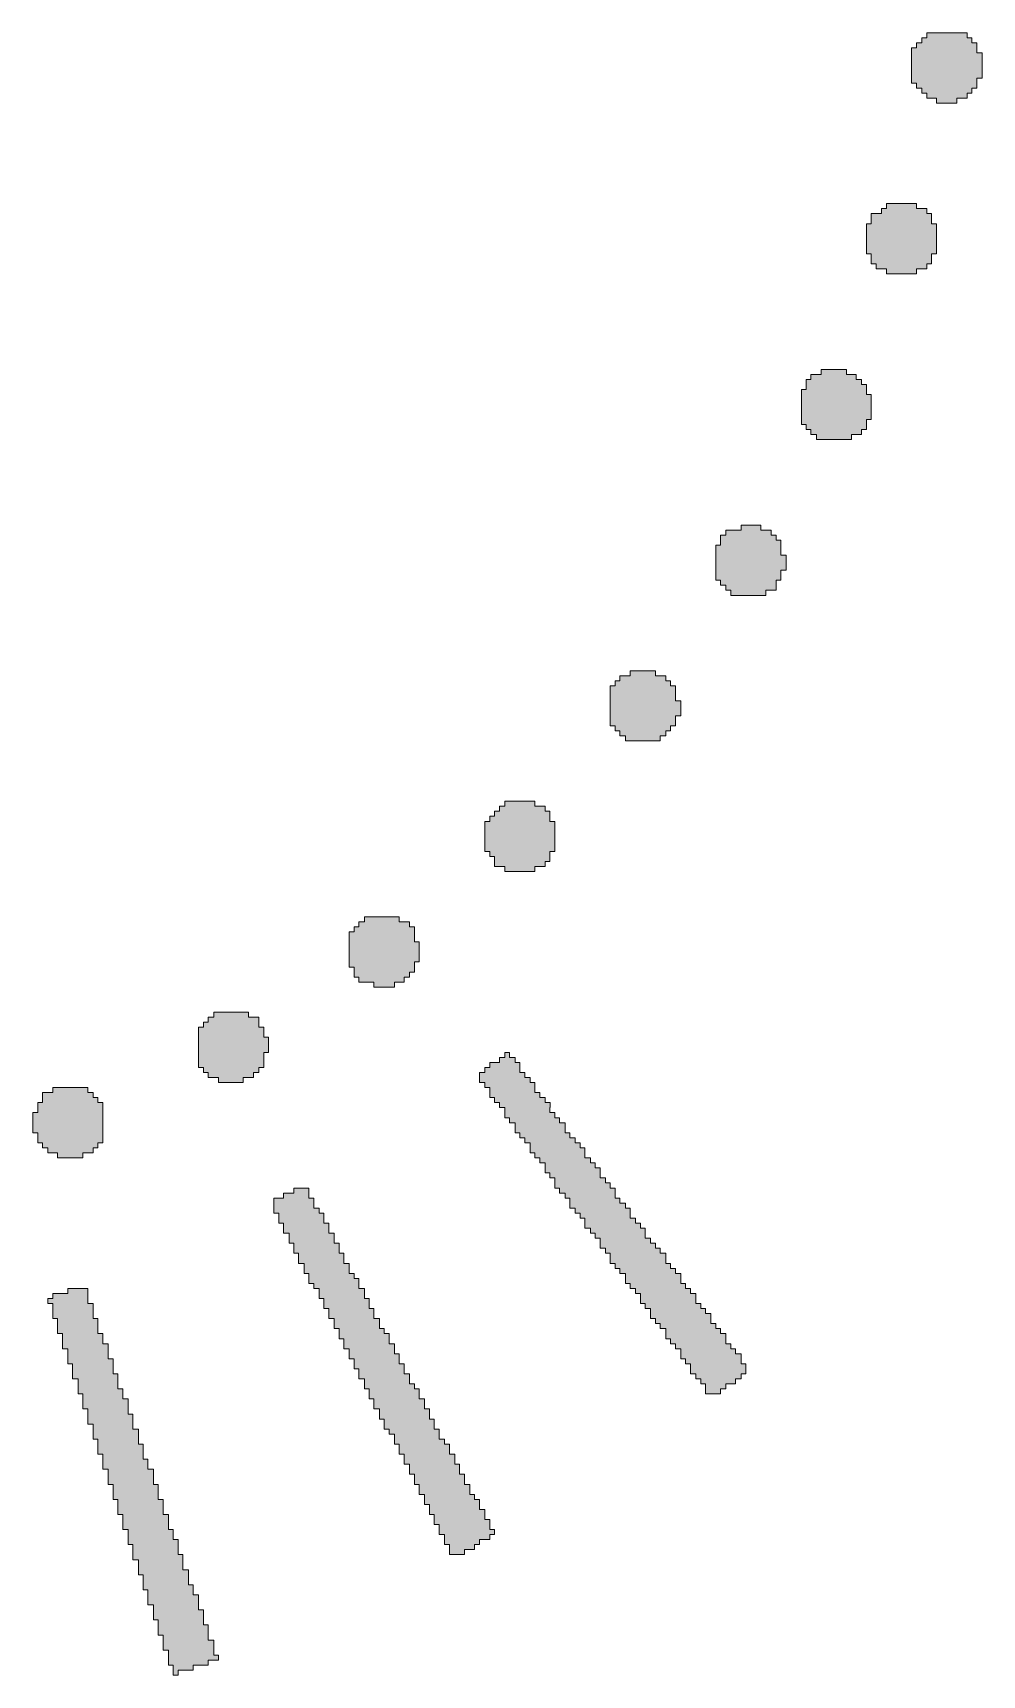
# Model space of a CAD drawing. Header units: millimetres. Extents: x 79 to 103.9, y -130.9 to -116.4.
# Drawn here: x 99.82 to 103.82, y -130.44 to -123.52 of the extents above; entities that cross this region are included whole.
import ezdxf

# ---------------------------------------------------------------- set-up
doc = ezdxf.new("R2010")
doc.units = ezdxf.units.MM
doc.header["$MEASUREMENT"] = 0
doc.layers.add('Layer 1', color=7, linetype='Continuous', lineweight=0)

msp = doc.modelspace()

# ---------------------------------------------------------------- hatches: boundary and pattern name
at = {"layer": 'Layer 1', "true_color": 0x000000, "transparency": 33554687}
h = msp.add_hatch(color=18, dxfattribs=at)
h.dxf.hatch_style = 2
h.paths.add_polyline_path([(103.6272, -123.8139), (103.6272, -123.7928), (103.5865, -123.7928), (103.5865, -123.7715), (103.5662, -123.7715), (103.5662, -123.7504), (103.5434, -123.7504), (103.5434, -123.7293), (103.523, -123.7293), (103.523, -123.708), (103.523, -123.708), (103.523, -123.6869), (103.523, -123.6658), (103.523, -123.6445), (103.523, -123.6234), (103.523, -123.6023), (103.523, -123.6023), (103.523, -123.581), (103.5434, -123.581), (103.5434, -123.5599), (103.5662, -123.5599), (103.5662, -123.5388), (103.5865, -123.5388), (103.5865, -123.5175), (103.7567, -123.5175), (103.7567, -123.5388), (103.777, -123.5388), (103.777, -123.5599), (103.7974, -123.5599), (103.7974, -123.581), (103.7973, -123.581), (103.7973, -123.6023), (103.8202, -123.6023), (103.8202, -123.6234), (103.8202, -123.6445), (103.8202, -123.6658), (103.8202, -123.6869), (103.8202, -123.708), (103.7973, -123.708), (103.7973, -123.7293), (103.7974, -123.7293), (103.7974, -123.7504), (103.777, -123.7504), (103.777, -123.7715), (103.7567, -123.7715), (103.7567, -123.7928), (103.7136, -123.7928), (103.7136, -123.8139)])
h = msp.add_hatch(color=18, dxfattribs=at)
h.dxf.hatch_style = 2
h.paths.add_polyline_path([(103.3326, -124.4278), (103.3326, -124.4065), (103.3326, -124.3854), (103.3326, -124.3643), (103.3326, -124.343), (103.3326, -124.3219), (103.3529, -124.3219), (103.3529, -124.3008), (103.3529, -124.2795), (103.396, -124.2795), (103.396, -124.2584), (103.4164, -124.2584), (103.4164, -124.2373), (103.5434, -124.2373), (103.5434, -124.2584), (103.5865, -124.2584), (103.5865, -124.2795), (103.6069, -124.2795), (103.6069, -124.3008), (103.6069, -124.3219), (103.6272, -124.3219), (103.6272, -124.343), (103.6272, -124.3643), (103.6272, -124.3854), (103.6272, -124.4065), (103.6272, -124.4278), (103.6272, -124.4489), (103.6069, -124.4489), (103.6069, -124.47), (103.6069, -124.4913), (103.5866, -124.4913), (103.5866, -124.5124), (103.5434, -124.5124), (103.5434, -124.5335), (103.4164, -124.5335), (103.4164, -124.5124), (103.3732, -124.5124), (103.3732, -124.4913), (103.3529, -124.4913), (103.3529, -124.47), (103.3529, -124.4489), (103.3326, -124.4489)])
h = msp.add_hatch(color=18, dxfattribs=at)
h.dxf.hatch_style = 2
h.paths.add_polyline_path([(103.0582, -125.0204), (103.0785, -125.0204), (103.0785, -124.9993), (103.0785, -124.9993), (103.0785, -124.978), (103.0988, -124.978), (103.0988, -124.9569), (103.142, -124.9569), (103.142, -124.9358), (103.2487, -124.9358), (103.2487, -124.9569), (103.2893, -124.9569), (103.2893, -124.978), (103.3122, -124.978), (103.3122, -124.9993), (103.3325, -124.9993), (103.3325, -125.0204), (103.3325, -125.0204), (103.3325, -125.0415), (103.3528, -125.0415), (103.3528, -125.0628), (103.3528, -125.0839), (103.3528, -125.105), (103.3528, -125.1263), (103.3528, -125.1474), (103.3325, -125.1474), (103.3325, -125.1685), (103.3325, -125.1685), (103.3325, -125.1898), (103.3122, -125.1898), (103.3122, -125.2109), (103.269, -125.2109), (103.269, -125.232), (103.1217, -125.232), (103.1217, -125.2109), (103.0988, -125.2109), (103.0988, -125.1898), (103.0785, -125.1898), (103.0785, -125.1685), (103.0582, -125.1685), (103.0582, -125.1474), (103.0582, -125.1474), (103.0582, -125.1263), (103.0582, -125.105), (103.0582, -125.0839), (103.0582, -125.0628), (103.0582, -125.0415), (103.0582, -125.0415)])
h = msp.add_hatch(color=18, dxfattribs=at)
h.dxf.hatch_style = 2
h.paths.add_polyline_path([(102.761, -125.8883), (102.761, -125.867), (102.7407, -125.867), (102.7407, -125.8459), (102.7178, -125.8459), (102.7178, -125.8248), (102.6975, -125.8248), (102.6975, -125.8035), (102.6975, -125.7824), (102.6975, -125.7824), (102.6975, -125.7613), (102.6975, -125.74), (102.6975, -125.7189), (102.6975, -125.7189), (102.6975, -125.6978), (102.6975, -125.6765), (102.7179, -125.6765), (102.7179, -125.6554), (102.7178, -125.6554), (102.7178, -125.6343), (102.7407, -125.6343), (102.7407, -125.613), (102.8042, -125.613), (102.8042, -125.5919), (102.888, -125.5919), (102.888, -125.613), (102.9312, -125.613), (102.9312, -125.6343), (102.9515, -125.6343), (102.9515, -125.6554), (102.9719, -125.6554), (102.9719, -125.6765), (102.9718, -125.6765), (102.9718, -125.6978), (102.9718, -125.7189), (102.9947, -125.7189), (102.9947, -125.74), (102.9947, -125.7613), (102.9947, -125.7824), (102.9718, -125.7824), (102.9718, -125.8035), (102.9718, -125.8248), (102.9515, -125.8248), (102.9515, -125.8459), (102.9515, -125.8459), (102.9515, -125.867), (102.9083, -125.867), (102.9083, -125.8883)])
h = msp.add_hatch(color=18, dxfattribs=at)
h.dxf.hatch_style = 2
h.paths.add_polyline_path([(102.3165, -126.502), (102.3165, -126.4809), (102.2937, -126.4809), (102.2937, -126.4598), (102.2733, -126.4598), (102.2733, -126.4385), (102.253, -126.4385), (102.253, -126.4174), (102.253, -126.3963), (102.253, -126.3963), (102.253, -126.375), (102.253, -126.3539), (102.253, -126.3328), (102.253, -126.3328), (102.253, -126.3115), (102.253, -126.2904), (102.253, -126.2693), (102.2733, -126.2693), (102.2733, -126.248), (102.2937, -126.248), (102.2937, -126.2269), (102.3368, -126.2269), (102.3368, -126.2058), (102.4435, -126.2058), (102.4435, -126.2269), (102.4867, -126.2269), (102.4867, -126.248), (102.507, -126.248), (102.507, -126.2693), (102.5273, -126.2693), (102.5273, -126.2904), (102.5273, -126.3115), (102.5273, -126.3328), (102.5502, -126.3328), (102.5502, -126.3539), (102.5502, -126.375), (102.5502, -126.3963), (102.5273, -126.3963), (102.5273, -126.4174), (102.5273, -126.4385), (102.507, -126.4385), (102.507, -126.4598), (102.4867, -126.4598), (102.4867, -126.4809), (102.4638, -126.4809), (102.4638, -126.502)])
h = msp.add_hatch(color=18, dxfattribs=at)
h.dxf.hatch_style = 2
h.paths.add_polyline_path([(101.745, -126.9889), (101.745, -126.9678), (101.7247, -126.9678), (101.7247, -126.9465), (101.7247, -126.9254), (101.7247, -126.9043), (101.7247, -126.883), (101.7247, -126.8619), (101.7247, -126.8408), (101.745, -126.8408), (101.745, -126.8195), (101.7653, -126.8195), (101.7653, -126.7984), (101.7857, -126.7984), (101.7857, -126.7773), (101.8085, -126.7773), (101.8085, -126.756), (101.9355, -126.756), (101.9355, -126.7773), (101.9787, -126.7773), (101.9787, -126.7984), (101.999, -126.7984), (101.999, -126.8195), (101.999, -126.8195), (101.999, -126.8408), (102.0193, -126.8408), (102.0193, -126.8619), (102.0193, -126.883), (102.0193, -126.9043), (102.0193, -126.9254), (102.0193, -126.9465), (102.0193, -126.9678), (101.999, -126.9678), (101.999, -126.9889), (101.999, -126.9889), (101.999, -127.01), (101.9787, -127.01), (101.9787, -127.0313), (101.9355, -127.0313), (101.9355, -127.0524), (101.8085, -127.0524), (101.8085, -127.0313), (101.7653, -127.0313), (101.7653, -127.01), (101.7653, -127.01), (101.7653, -126.9889)])
h = msp.add_hatch(color=18, dxfattribs=at)
h.dxf.hatch_style = 2
h.paths.add_polyline_path([(101.2573, -127.5393), (101.2573, -127.518), (101.1938, -127.518), (101.1938, -127.4969), (101.1735, -127.4969), (101.1735, -127.4758), (101.1735, -127.4758), (101.1735, -127.4545), (101.1532, -127.4545), (101.1532, -127.4334), (101.1532, -127.4334), (101.1532, -127.4123), (101.1532, -127.391), (101.1532, -127.3699), (101.1532, -127.3488), (101.1532, -127.3488), (101.1532, -127.3275), (101.1532, -127.3064), (101.1735, -127.3064), (101.1735, -127.2853), (101.1938, -127.2853), (101.1938, -127.264), (101.2167, -127.264), (101.2167, -127.2429), (101.364, -127.2429), (101.364, -127.264), (101.4072, -127.264), (101.4072, -127.2853), (101.4275, -127.2853), (101.4275, -127.3064), (101.4275, -127.3064), (101.4275, -127.3275), (101.4275, -127.3488), (101.4478, -127.3488), (101.4478, -127.3699), (101.4478, -127.391), (101.4478, -127.4123), (101.4478, -127.4334), (101.4275, -127.4334), (101.4275, -127.4545), (101.4275, -127.4545), (101.4275, -127.4758), (101.4072, -127.4758), (101.4072, -127.4969), (101.3843, -127.4969), (101.3843, -127.518), (101.3437, -127.518), (101.3437, -127.5393)])
h = msp.add_hatch(color=18, dxfattribs=at)
h.dxf.hatch_style = 2
h.paths.add_polyline_path([(100.5588, -127.899), (100.5385, -127.899), (100.5385, -127.8779), (100.5182, -127.8779), (100.5182, -127.8568), (100.5182, -127.8355), (100.5182, -127.8144), (100.5182, -127.8144), (100.5182, -127.7933), (100.5182, -127.772), (100.5182, -127.7509), (100.5182, -127.7509), (100.5182, -127.7298), (100.5182, -127.7085), (100.5385, -127.7085), (100.5385, -127.6874), (100.5588, -127.6874), (100.5588, -127.6663), (100.5817, -127.6663), (100.5817, -127.645), (100.729, -127.645), (100.729, -127.6663), (100.7722, -127.6663), (100.7722, -127.6874), (100.7722, -127.6874), (100.7722, -127.7085), (100.7925, -127.7085), (100.7925, -127.7298), (100.7925, -127.7509), (100.8128, -127.7509), (100.8128, -127.772), (100.8128, -127.7933), (100.8128, -127.8144), (100.7925, -127.8144), (100.7925, -127.8355), (100.7925, -127.8568), (100.7925, -127.8779), (100.7722, -127.8779), (100.7722, -127.899), (100.7493, -127.899), (100.7493, -127.9203), (100.7061, -127.9203), (100.7061, -127.9414), (100.602, -127.9414), (100.602, -127.9203), (100.5588, -127.9203)])
h = msp.add_hatch(color=18, dxfattribs=at)
h.dxf.hatch_style = 2
h.paths.add_polyline_path([(101.7653, -128.0049), (101.745, -128.0049), (101.745, -127.9838), (101.745, -127.9838), (101.745, -127.9625), (101.7247, -127.9625), (101.7247, -127.9414), (101.7018, -127.9414), (101.7018, -127.9203), (101.7018, -127.9203), (101.7018, -127.899), (101.7247, -127.899), (101.7247, -127.8779), (101.745, -127.8779), (101.745, -127.8568), (101.7857, -127.8568), (101.7857, -127.8355), (101.8085, -127.8355), (101.8085, -127.8144), (101.8288, -127.8144), (101.8288, -127.8355), (101.8517, -127.8355), (101.8517, -127.8568), (101.872, -127.8568), (101.872, -127.8779), (101.872, -127.8779), (101.872, -127.899), (101.8923, -127.899), (101.8923, -127.9203), (101.9152, -127.9203), (101.9152, -127.9414), (101.9355, -127.9414), (101.9355, -127.9625), (101.9355, -127.9625), (101.9355, -127.9838), (101.9558, -127.9838), (101.9558, -128.0049), (101.9787, -128.0049), (101.9787, -128.026), (101.9991, -128.026), (101.9991, -128.0473), (101.999, -128.0473), (101.999, -128.0684), (102.0193, -128.0684), (102.0193, -128.0895), (102.0397, -128.0895), (102.0397, -128.1108), (102.0625, -128.1108), (102.0625, -128.1319), (102.0625, -128.153), (102.0828, -128.153), (102.0828, -128.1743), (102.1057, -128.1743), (102.1057, -128.1954), (102.126, -128.1954), (102.126, -128.2165), (102.1463, -128.2165), (102.1463, -128.2378), (102.1463, -128.2378), (102.1463, -128.2589), (102.1692, -128.2589), (102.1692, -128.28), (102.1895, -128.28), (102.1895, -128.3013), (102.2098, -128.3013), (102.2098, -128.3224), (102.2098, -128.3224), (102.2098, -128.3435), (102.2327, -128.3435), (102.2327, -128.3648), (102.253, -128.3648), (102.253, -128.3859), (102.2733, -128.3859), (102.2733, -128.407), (102.2733, -128.407), (102.2733, -128.4283), (102.2937, -128.4283), (102.2937, -128.4494), (102.3165, -128.4494), (102.3165, -128.4705), (102.3368, -128.4705), (102.3368, -128.4918), (102.3368, -128.4918), (102.3368, -128.5129), (102.3597, -128.5129), (102.3597, -128.534), (102.38, -128.534), (102.38, -128.5553), (102.4003, -128.5553), (102.4003, -128.5764), (102.4004, -128.5764), (102.4004, -128.5975), (102.4232, -128.5975), (102.4232, -128.6188), (102.4435, -128.6188), (102.4435, -128.6399), (102.4638, -128.6399), (102.4638, -128.661), (102.4867, -128.661), (102.4867, -128.6823), (102.4867, -128.7034), (102.507, -128.7034), (102.507, -128.7245), (102.5273, -128.7245), (102.5273, -128.7458), (102.5502, -128.7458), (102.5502, -128.7669), (102.5502, -128.788), (102.5705, -128.788), (102.5705, -128.8093), (102.5908, -128.8093), (102.5908, -128.8304), (102.6137, -128.8304), (102.6137, -128.8515), (102.6137, -128.8728), (102.634, -128.8728), (102.634, -128.8939), (102.6543, -128.8939), (102.6543, -128.915), (102.6772, -128.915), (102.6772, -128.9363), (102.6772, -128.9363), (102.6772, -128.9574), (102.6975, -128.9574), (102.6975, -128.9785), (102.7178, -128.9785), (102.7178, -128.9998), (102.7407, -128.9998), (102.7407, -129.0209), (102.7407, -129.0209), (102.7407, -129.042), (102.761, -129.042), (102.761, -129.0633), (102.7813, -129.0633), (102.7813, -129.0844), (102.8042, -129.0844), (102.8042, -129.1055), (102.8042, -129.1055), (102.8042, -129.1268), (102.8245, -129.1268), (102.8245, -129.1479), (102.8245, -129.169), (102.8042, -129.169), (102.8042, -129.1903), (102.7813, -129.1903), (102.7813, -129.2114), (102.7407, -129.2114), (102.7407, -129.2325), (102.7178, -129.2325), (102.7178, -129.2538), (102.6543, -129.2538), (102.6543, -129.2325), (102.6543, -129.2325), (102.6543, -129.2114), (102.634, -129.2114), (102.634, -129.1903), (102.6137, -129.1903), (102.6137, -129.169), (102.5908, -129.169), (102.5908, -129.1479), (102.5908, -129.1268), (102.5705, -129.1268), (102.5705, -129.1055), (102.5502, -129.1055), (102.5502, -129.0844), (102.5502, -129.0844), (102.5502, -129.0633), (102.5273, -129.0633), (102.5273, -129.042), (102.507, -129.042), (102.507, -129.0209), (102.4867, -129.0209), (102.4867, -128.9998), (102.4867, -128.9998), (102.4867, -128.9785), (102.4638, -128.9785), (102.4638, -128.9574), (102.4435, -128.9574), (102.4435, -128.9363), (102.4232, -128.9363), (102.4232, -128.915), (102.4232, -128.915), (102.4232, -128.8939), (102.4003, -128.8939), (102.4003, -128.8728), (102.38, -128.8728), (102.38, -128.8515), (102.38, -128.8304), (102.3597, -128.8304), (102.3597, -128.8093), (102.3368, -128.8093), (102.3368, -128.788), (102.3165, -128.788), (102.3165, -128.7669), (102.3165, -128.7458), (102.2936, -128.7458), (102.2936, -128.7245), (102.2733, -128.7245), (102.2733, -128.7034), (102.253, -128.7034), (102.253, -128.6823), (102.253, -128.661), (102.2327, -128.661), (102.2327, -128.6399), (102.2098, -128.6399), (102.2098, -128.6188), (102.2098, -128.6188), (102.2098, -128.5975), (102.1896, -128.5975), (102.1896, -128.5764), (102.1692, -128.5764), (102.1692, -128.5553), (102.1463, -128.5553), (102.1463, -128.534), (102.1463, -128.534), (102.1463, -128.5129), (102.126, -128.5129), (102.126, -128.4918), (102.1057, -128.4918), (102.1057, -128.4705), (102.0828, -128.4705), (102.0828, -128.4494), (102.0829, -128.4494), (102.0829, -128.4283), (102.0625, -128.4283), (102.0625, -128.407), (102.0396, -128.407), (102.0396, -128.3859), (102.0193, -128.3859), (102.0193, -128.3648), (102.0193, -128.3648), (102.0193, -128.3435), (101.999, -128.3435), (101.999, -128.3224), (101.9787, -128.3224), (101.9787, -128.3013), (101.9787, -128.3013), (101.9787, -128.28), (101.9558, -128.28), (101.9558, -128.2589), (101.9355, -128.2589), (101.9355, -128.2378), (101.9152, -128.2378), (101.9152, -128.2165), (101.9152, -128.2165), (101.9152, -128.1954), (101.8923, -128.1954), (101.8923, -128.1743), (101.872, -128.1743), (101.872, -128.153), (101.8517, -128.153), (101.8517, -128.1319), (101.8517, -128.1108), (101.8289, -128.1108), (101.8289, -128.0895), (101.8085, -128.0895), (101.8085, -128.0684), (101.8085, -128.0684), (101.8085, -128.0473), (101.7857, -128.0473), (101.7857, -128.026), (101.7653, -128.026)])
h = msp.add_hatch(color=18, dxfattribs=at)
h.dxf.hatch_style = 2
h.paths.add_polyline_path([(99.84, -128.0473), (99.84, -128.026), (99.8603, -128.026), (99.8603, -128.0049), (99.8603, -128.0049), (99.8603, -127.9838), (99.9035, -127.9838), (99.9035, -127.9625), (100.0508, -127.9625), (100.0508, -127.9838), (100.0737, -127.9838), (100.0737, -128.0049), (100.094, -128.0049), (100.094, -128.026), (100.1143, -128.026), (100.1143, -128.0473), (100.1143, -128.0684), (100.1143, -128.0684), (100.1143, -128.0895), (100.1143, -128.1108), (100.1143, -128.1319), (100.1143, -128.153), (100.1143, -128.153), (100.1143, -128.1743), (100.1143, -128.1954), (100.094, -128.1954), (100.094, -128.2165), (100.0737, -128.2165), (100.0737, -128.2378), (100.0305, -128.2378), (100.0305, -128.2589), (99.9238, -128.2589), (99.9238, -128.2378), (99.8832, -128.2378), (99.8832, -128.2165), (99.8603, -128.2165), (99.8603, -128.1954), (99.84, -128.1954), (99.84, -128.1743), (99.84, -128.153), (99.8197, -128.153), (99.8197, -128.1319), (99.8197, -128.1108), (99.8197, -128.0895), (99.8197, -128.0684), (99.84, -128.0684)])
h = msp.add_hatch(color=18, dxfattribs=at)
h.dxf.hatch_style = 2
h.paths.add_polyline_path([(100.8763, -128.407), (100.9195, -128.407), (100.9195, -128.3859), (100.983, -128.3859), (100.983, -128.407), (100.983, -128.4283), (101.0033, -128.4283), (101.0033, -128.4494), (101.0033, -128.4705), (101.0262, -128.4705), (101.0262, -128.4918), (101.0465, -128.4918), (101.0465, -128.5129), (101.0465, -128.534), (101.0668, -128.534), (101.0668, -128.5553), (101.0668, -128.5764), (101.0897, -128.5764), (101.0897, -128.5975), (101.0897, -128.6188), (101.11, -128.6188), (101.11, -128.6399), (101.11, -128.661), (101.1303, -128.661), (101.1303, -128.6823), (101.1303, -128.7034), (101.1532, -128.7034), (101.1532, -128.7245), (101.1532, -128.7458), (101.1735, -128.7458), (101.1735, -128.7669), (101.1938, -128.7669), (101.1938, -128.788), (101.1938, -128.788), (101.1938, -128.8093), (101.2167, -128.8093), (101.2167, -128.8304), (101.2167, -128.8515), (101.237, -128.8515), (101.237, -128.8728), (101.237, -128.8939), (101.2573, -128.8939), (101.2573, -128.915), (101.2573, -128.9363), (101.2802, -128.9363), (101.2802, -128.9574), (101.2802, -128.9785), (101.3005, -128.9785), (101.3005, -128.9998), (101.3209, -128.9998), (101.3209, -129.0209), (101.3208, -129.0209), (101.3208, -129.042), (101.3437, -129.042), (101.3437, -129.0633), (101.3437, -129.0633), (101.3437, -129.0844), (101.364, -129.0844), (101.364, -129.1055), (101.364, -129.1055), (101.364, -129.1268), (101.3843, -129.1268), (101.3843, -129.1479), (101.3843, -129.1479), (101.3843, -129.169), (101.4072, -129.169), (101.4072, -129.1903), (101.4072, -129.1903), (101.4072, -129.2114), (101.4275, -129.2114), (101.4275, -129.2325), (101.4478, -129.2325), (101.4478, -129.2538), (101.4478, -129.2749), (101.4707, -129.2749), (101.4707, -129.296), (101.4707, -129.3173), (101.491, -129.3173), (101.491, -129.3384), (101.491, -129.3595), (101.5113, -129.3595), (101.5113, -129.3808), (101.5113, -129.4019), (101.5317, -129.4019), (101.5317, -129.423), (101.5317, -129.4443), (101.5545, -129.4443), (101.5545, -129.4654), (101.5748, -129.4654), (101.5748, -129.4865), (101.5748, -129.5078), (101.5977, -129.5078), (101.5977, -129.5289), (101.5977, -129.55), (101.618, -129.55), (101.618, -129.5713), (101.618, -129.5924), (101.6383, -129.5924), (101.6383, -129.6135), (101.6383, -129.6348), (101.6612, -129.6348), (101.6612, -129.6559), (101.6612, -129.677), (101.6815, -129.677), (101.6815, -129.6983), (101.7018, -129.6983), (101.7018, -129.7194), (101.7018, -129.7194), (101.7018, -129.7405), (101.7247, -129.7405), (101.7247, -129.7618), (101.7247, -129.7618), (101.7247, -129.7829), (101.745, -129.7829), (101.745, -129.804), (101.7451, -129.804), (101.7451, -129.8253), (101.7653, -129.8253), (101.7653, -129.8464), (101.745, -129.8464), (101.745, -129.8675), (101.7018, -129.8675), (101.7018, -129.8888), (101.6815, -129.8888), (101.6815, -129.9099), (101.6383, -129.9099), (101.6383, -129.931), (101.5748, -129.931), (101.5748, -129.9099), (101.5748, -129.8888), (101.5545, -129.8888), (101.5545, -129.8675), (101.5545, -129.8464), (101.5316, -129.8464), (101.5316, -129.8253), (101.5317, -129.8253), (101.5317, -129.804), (101.5113, -129.804), (101.5113, -129.7829), (101.5113, -129.7829), (101.5113, -129.7618), (101.491, -129.7618), (101.491, -129.7405), (101.491, -129.7405), (101.491, -129.7194), (101.4707, -129.7194), (101.4707, -129.6983), (101.4707, -129.6983), (101.4707, -129.677), (101.4478, -129.677), (101.4478, -129.6559), (101.4478, -129.6348), (101.4275, -129.6348), (101.4275, -129.6135), (101.4275, -129.5924), (101.4072, -129.5924), (101.4072, -129.5713), (101.4072, -129.55), (101.3843, -129.55), (101.3843, -129.5289), (101.3843, -129.5078), (101.364, -129.5078), (101.364, -129.4865), (101.364, -129.4654), (101.3437, -129.4654), (101.3437, -129.4443), (101.3437, -129.423), (101.3209, -129.423), (101.3209, -129.4019), (101.3005, -129.4019), (101.3005, -129.3808), (101.3005, -129.3595), (101.2802, -129.3595), (101.2802, -129.3384), (101.2802, -129.3173), (101.2573, -129.3173), (101.2573, -129.296), (101.2573, -129.2749), (101.237, -129.2749), (101.237, -129.2538), (101.237, -129.2325), (101.2167, -129.2325), (101.2167, -129.2114), (101.2167, -129.2114), (101.2167, -129.1903), (101.1938, -129.1903), (101.1938, -129.169), (101.1938, -129.169), (101.1938, -129.1479), (101.1735, -129.1479), (101.1735, -129.1268), (101.1735, -129.1268), (101.1735, -129.1055), (101.1532, -129.1055), (101.1532, -129.0844), (101.1532, -129.0844), (101.1532, -129.0633), (101.1303, -129.0633), (101.1303, -129.042), (101.1303, -129.042), (101.1303, -129.0209), (101.1101, -129.0209), (101.1101, -128.9998), (101.11, -128.9998), (101.11, -128.9785), (101.0897, -128.9785), (101.0897, -128.9574), (101.0897, -128.9363), (101.0668, -128.9363), (101.0668, -128.915), (101.0668, -128.8939), (101.0465, -128.8939), (101.0465, -128.8728), (101.0465, -128.8515), (101.0262, -128.8515), (101.0262, -128.8304), (101.0262, -128.8093), (101.0033, -128.8093), (101.0033, -128.788), (100.983, -128.788), (100.983, -128.7669), (100.983, -128.7669), (100.983, -128.7458), (100.9627, -128.7458), (100.9627, -128.7245), (100.9627, -128.7034), (100.9398, -128.7034), (100.9398, -128.6823), (100.9398, -128.661), (100.9195, -128.661), (100.9195, -128.6399), (100.9195, -128.6188), (100.8992, -128.6188), (100.8992, -128.5975), (100.8992, -128.5764), (100.8763, -128.5764), (100.8763, -128.5553), (100.8763, -128.534), (100.856, -128.534), (100.856, -128.5129), (100.856, -128.4918), (100.8357, -128.4918), (100.8357, -128.4705), (100.8357, -128.4705), (100.8357, -128.4494), (100.8357, -128.4283), (100.8763, -128.4283)])
h = msp.add_hatch(color=18, dxfattribs=at)
h.dxf.hatch_style = 2
h.paths.add_polyline_path([(99.9035, -128.8304), (99.967, -128.8304), (99.967, -128.8093), (100.0508, -128.8093), (100.0508, -128.8304), (100.0508, -128.8304), (100.0508, -128.8515), (100.0508, -128.8515), (100.0508, -128.8728), (100.0737, -128.8728), (100.0737, -128.8939), (100.0737, -128.915), (100.0737, -128.9363), (100.094, -128.9363), (100.094, -128.9574), (100.094, -128.9785), (100.094, -128.9998), (100.1144, -128.9998), (100.1144, -129.0209), (100.1144, -129.042), (100.1372, -129.042), (100.1372, -129.0633), (100.1372, -129.0844), (100.1372, -129.1055), (100.1575, -129.1055), (100.1575, -129.1268), (100.1575, -129.1268), (100.1575, -129.1479), (100.1575, -129.169), (100.1778, -129.169), (100.1778, -129.1903), (100.1778, -129.1903), (100.1778, -129.2114), (100.1778, -129.2325), (100.1982, -129.2325), (100.1982, -129.2538), (100.1982, -129.2749), (100.221, -129.2749), (100.221, -129.296), (100.221, -129.3173), (100.221, -129.3173), (100.221, -129.3384), (100.2413, -129.3384), (100.2413, -129.3595), (100.2413, -129.3808), (100.2413, -129.3808), (100.2413, -129.4019), (100.2642, -129.4019), (100.2642, -129.423), (100.2642, -129.4443), (100.2642, -129.4443), (100.2642, -129.4654), (100.2845, -129.4654), (100.2845, -129.4865), (100.2845, -129.5078), (100.2845, -129.5078), (100.2845, -129.5289), (100.3048, -129.5289), (100.3048, -129.55), (100.3048, -129.5713), (100.3277, -129.5713), (100.3277, -129.5924), (100.3277, -129.6135), (100.3277, -129.6348), (100.348, -129.6348), (100.348, -129.6559), (100.348, -129.677), (100.348, -129.6983), (100.3683, -129.6983), (100.3683, -129.7194), (100.3683, -129.7405), (100.3683, -129.7618), (100.3912, -129.7618), (100.3912, -129.7829), (100.3912, -129.804), (100.3912, -129.8253), (100.4115, -129.8253), (100.4115, -129.8464), (100.4115, -129.8675), (100.4318, -129.8675), (100.4318, -129.8888), (100.4318, -129.8888), (100.4318, -129.9099), (100.4318, -129.931), (100.4522, -129.931), (100.4522, -129.9523), (100.4522, -129.9734), (100.4522, -129.9945), (100.475, -129.9945), (100.475, -130.0158), (100.475, -130.0158), (100.475, -130.0369), (100.475, -130.058), (100.4953, -130.058), (100.4953, -130.0793), (100.4953, -130.0793), (100.4953, -130.1004), (100.5182, -130.1004), (100.5182, -130.1215), (100.5182, -130.1428), (100.5182, -130.1428), (100.5182, -130.1639), (100.5385, -130.1639), (100.5385, -130.185), (100.5385, -130.2063), (100.5385, -130.2063), (100.5385, -130.2274), (100.5589, -130.2274), (100.5589, -130.2485), (100.5589, -130.2698), (100.5588, -130.2698), (100.5588, -130.2909), (100.5817, -130.2909), (100.5817, -130.312), (100.5817, -130.3333), (100.5817, -130.3333), (100.5817, -130.3544), (100.602, -130.3544), (100.602, -130.3755), (100.5588, -130.3755), (100.5588, -130.3968), (100.4954, -130.3968), (100.4954, -130.4179), (100.4318, -130.4179), (100.4318, -130.439), (100.4115, -130.439), (100.4115, -130.4179), (100.4116, -130.4179), (100.4116, -130.3968), (100.3912, -130.3968), (100.3912, -130.3755), (100.3912, -130.3544), (100.3912, -130.3544), (100.3912, -130.3333), (100.3683, -130.3333), (100.3683, -130.312), (100.3683, -130.2909), (100.3683, -130.2909), (100.3683, -130.2698), (100.3481, -130.2698), (100.3481, -130.2485), (100.3481, -130.2274), (100.348, -130.2274), (100.348, -130.2063), (100.3277, -130.2063), (100.3277, -130.185), (100.3277, -130.1639), (100.3277, -130.1639), (100.3277, -130.1428), (100.3048, -130.1428), (100.3048, -130.1215), (100.3048, -130.1004), (100.3048, -130.1004), (100.3048, -130.0793), (100.2845, -130.0793), (100.2845, -130.058), (100.2845, -130.058), (100.2845, -130.0369), (100.2845, -130.0158), (100.2642, -130.0158), (100.2642, -129.9945), (100.2642, -129.9734), (100.2642, -129.9523), (100.2414, -129.9523), (100.2414, -129.931), (100.2413, -129.931), (100.2413, -129.9099), (100.2413, -129.8888), (100.221, -129.8888), (100.221, -129.8675), (100.221, -129.8675), (100.221, -129.8464), (100.221, -129.8253), (100.1982, -129.8253), (100.1982, -129.804), (100.1982, -129.7829), (100.1982, -129.7618), (100.1778, -129.7618), (100.1778, -129.7405), (100.1778, -129.7194), (100.1778, -129.6983), (100.1575, -129.6983), (100.1575, -129.677), (100.1575, -129.6559), (100.1575, -129.6348), (100.1372, -129.6348), (100.1372, -129.6135), (100.1372, -129.5924), (100.1372, -129.5713), (100.1143, -129.5713), (100.1143, -129.55), (100.1143, -129.5289), (100.1143, -129.5289), (100.1143, -129.5078), (100.094, -129.5078), (100.094, -129.4865), (100.094, -129.4654), (100.094, -129.4654), (100.094, -129.4443), (100.0737, -129.4443), (100.0737, -129.423), (100.0737, -129.4019), (100.0737, -129.4019), (100.0737, -129.3808), (100.0508, -129.3808), (100.0508, -129.3595), (100.0508, -129.3384), (100.0508, -129.3384), (100.0508, -129.3173), (100.0305, -129.3173), (100.0305, -129.296), (100.0305, -129.2749), (100.0306, -129.2749), (100.0306, -129.2538), (100.0102, -129.2538), (100.0102, -129.2325), (100.0102, -129.2114), (100.0102, -129.1903), (99.9873, -129.1903), (99.9873, -129.169), (99.9873, -129.169), (99.9873, -129.1479), (99.9873, -129.1268), (99.967, -129.1268), (99.967, -129.1055), (99.967, -129.1055), (99.967, -129.0844), (99.967, -129.0633), (99.9442, -129.0633), (99.9442, -129.042), (99.9442, -129.0209), (99.9442, -128.9998), (99.9238, -128.9998), (99.9238, -128.9785), (99.9238, -128.9574), (99.9238, -128.9363), (99.9035, -128.9363), (99.9035, -128.915), (99.9035, -128.8939), (99.9035, -128.8728), (99.8832, -128.8728), (99.8832, -128.8515), (99.9035, -128.8515)])

# ---------------------------------------------------------------- linework, layer by layer
at = {"layer": 'Layer 1'}
for points in [[(103.6272, -123.8139), (103.6272, -123.7928), (103.5865, -123.7928), (103.5865, -123.7715), (103.5662, -123.7715), (103.5662, -123.7504), (103.5434, -123.7504), (103.5434, -123.7293), (103.523, -123.7293), (103.523, -123.708), (103.523, -123.708), (103.523, -123.6869), (103.523, -123.6658), (103.523, -123.6445), (103.523, -123.6234), (103.523, -123.6023), (103.523, -123.6023), (103.523, -123.581), (103.5434, -123.581), (103.5434, -123.5599), (103.5662, -123.5599), (103.5662, -123.5388), (103.5865, -123.5388), (103.5865, -123.5175), (103.7567, -123.5175), (103.7567, -123.5388), (103.777, -123.5388), (103.777, -123.5599), (103.7974, -123.5599), (103.7974, -123.581), (103.7973, -123.581), (103.7973, -123.6023), (103.8202, -123.6023), (103.8202, -123.6234), (103.8202, -123.6445), (103.8202, -123.6658), (103.8202, -123.6869), (103.8202, -123.708), (103.7973, -123.708), (103.7973, -123.7293), (103.7974, -123.7293), (103.7974, -123.7504), (103.777, -123.7504), (103.777, -123.7715), (103.7567, -123.7715), (103.7567, -123.7928), (103.7136, -123.7928), (103.7136, -123.8139)], [(103.3326, -124.4278), (103.3326, -124.4065), (103.3326, -124.3854), (103.3326, -124.3643), (103.3326, -124.343), (103.3326, -124.3219), (103.3529, -124.3219), (103.3529, -124.3008), (103.3529, -124.2795), (103.396, -124.2795), (103.396, -124.2584), (103.4164, -124.2584), (103.4164, -124.2373), (103.5434, -124.2373), (103.5434, -124.2584), (103.5865, -124.2584), (103.5865, -124.2795), (103.6069, -124.2795), (103.6069, -124.3008), (103.6069, -124.3219), (103.6272, -124.3219), (103.6272, -124.343), (103.6272, -124.3643), (103.6272, -124.3854), (103.6272, -124.4065), (103.6272, -124.4278), (103.6272, -124.4489), (103.6069, -124.4489), (103.6069, -124.47), (103.6069, -124.4913), (103.5866, -124.4913), (103.5866, -124.5124), (103.5434, -124.5124), (103.5434, -124.5335), (103.4164, -124.5335), (103.4164, -124.5124), (103.3732, -124.5124), (103.3732, -124.4913), (103.3529, -124.4913), (103.3529, -124.47), (103.3529, -124.4489), (103.3326, -124.4489)], [(103.0582, -125.0204), (103.0785, -125.0204), (103.0785, -124.9993), (103.0785, -124.9993), (103.0785, -124.978), (103.0988, -124.978), (103.0988, -124.9569), (103.142, -124.9569), (103.142, -124.9358), (103.2487, -124.9358), (103.2487, -124.9569), (103.2893, -124.9569), (103.2893, -124.978), (103.3122, -124.978), (103.3122, -124.9993), (103.3325, -124.9993), (103.3325, -125.0204), (103.3325, -125.0204), (103.3325, -125.0415), (103.3528, -125.0415), (103.3528, -125.0628), (103.3528, -125.0839), (103.3528, -125.105), (103.3528, -125.1263), (103.3528, -125.1474), (103.3325, -125.1474), (103.3325, -125.1685), (103.3325, -125.1685), (103.3325, -125.1898), (103.3122, -125.1898), (103.3122, -125.2109), (103.269, -125.2109), (103.269, -125.232), (103.1217, -125.232), (103.1217, -125.2109), (103.0988, -125.2109), (103.0988, -125.1898), (103.0785, -125.1898), (103.0785, -125.1685), (103.0582, -125.1685), (103.0582, -125.1474), (103.0582, -125.1474), (103.0582, -125.1263), (103.0582, -125.105), (103.0582, -125.0839), (103.0582, -125.0628), (103.0582, -125.0415), (103.0582, -125.0415)], [(102.761, -125.8883), (102.761, -125.867), (102.7407, -125.867), (102.7407, -125.8459), (102.7178, -125.8459), (102.7178, -125.8248), (102.6975, -125.8248), (102.6975, -125.8035), (102.6975, -125.7824), (102.6975, -125.7824), (102.6975, -125.7613), (102.6975, -125.74), (102.6975, -125.7189), (102.6975, -125.7189), (102.6975, -125.6978), (102.6975, -125.6765), (102.7179, -125.6765), (102.7179, -125.6554), (102.7178, -125.6554), (102.7178, -125.6343), (102.7407, -125.6343), (102.7407, -125.613), (102.8042, -125.613), (102.8042, -125.5919), (102.888, -125.5919), (102.888, -125.613), (102.9312, -125.613), (102.9312, -125.6343), (102.9515, -125.6343), (102.9515, -125.6554), (102.9719, -125.6554), (102.9719, -125.6765), (102.9718, -125.6765), (102.9718, -125.6978), (102.9718, -125.7189), (102.9947, -125.7189), (102.9947, -125.74), (102.9947, -125.7613), (102.9947, -125.7824), (102.9718, -125.7824), (102.9718, -125.8035), (102.9718, -125.8248), (102.9515, -125.8248), (102.9515, -125.8459), (102.9515, -125.8459), (102.9515, -125.867), (102.9083, -125.867), (102.9083, -125.8883)], [(102.3165, -126.502), (102.3165, -126.4809), (102.2937, -126.4809), (102.2937, -126.4598), (102.2733, -126.4598), (102.2733, -126.4385), (102.253, -126.4385), (102.253, -126.4174), (102.253, -126.3963), (102.253, -126.3963), (102.253, -126.375), (102.253, -126.3539), (102.253, -126.3328), (102.253, -126.3328), (102.253, -126.3115), (102.253, -126.2904), (102.253, -126.2693), (102.2733, -126.2693), (102.2733, -126.248), (102.2937, -126.248), (102.2937, -126.2269), (102.3368, -126.2269), (102.3368, -126.2058), (102.4435, -126.2058), (102.4435, -126.2269), (102.4867, -126.2269), (102.4867, -126.248), (102.507, -126.248), (102.507, -126.2693), (102.5273, -126.2693), (102.5273, -126.2904), (102.5273, -126.3115), (102.5273, -126.3328), (102.5502, -126.3328), (102.5502, -126.3539), (102.5502, -126.375), (102.5502, -126.3963), (102.5273, -126.3963), (102.5273, -126.4174), (102.5273, -126.4385), (102.507, -126.4385), (102.507, -126.4598), (102.4867, -126.4598), (102.4867, -126.4809), (102.4638, -126.4809), (102.4638, -126.502)], [(101.745, -126.9889), (101.745, -126.9678), (101.7247, -126.9678), (101.7247, -126.9465), (101.7247, -126.9254), (101.7247, -126.9043), (101.7247, -126.883), (101.7247, -126.8619), (101.7247, -126.8408), (101.745, -126.8408), (101.745, -126.8195), (101.7653, -126.8195), (101.7653, -126.7984), (101.7857, -126.7984), (101.7857, -126.7773), (101.8085, -126.7773), (101.8085, -126.756), (101.9355, -126.756), (101.9355, -126.7773), (101.9787, -126.7773), (101.9787, -126.7984), (101.999, -126.7984), (101.999, -126.8195), (101.999, -126.8195), (101.999, -126.8408), (102.0193, -126.8408), (102.0193, -126.8619), (102.0193, -126.883), (102.0193, -126.9043), (102.0193, -126.9254), (102.0193, -126.9465), (102.0193, -126.9678), (101.999, -126.9678), (101.999, -126.9889), (101.999, -126.9889), (101.999, -127.01), (101.9787, -127.01), (101.9787, -127.0313), (101.9355, -127.0313), (101.9355, -127.0524), (101.8085, -127.0524), (101.8085, -127.0313), (101.7653, -127.0313), (101.7653, -127.01), (101.7653, -127.01), (101.7653, -126.9889)], [(101.2573, -127.5393), (101.2573, -127.518), (101.1938, -127.518), (101.1938, -127.4969), (101.1735, -127.4969), (101.1735, -127.4758), (101.1735, -127.4758), (101.1735, -127.4545), (101.1532, -127.4545), (101.1532, -127.4334), (101.1532, -127.4334), (101.1532, -127.4123), (101.1532, -127.391), (101.1532, -127.3699), (101.1532, -127.3488), (101.1532, -127.3488), (101.1532, -127.3275), (101.1532, -127.3064), (101.1735, -127.3064), (101.1735, -127.2853), (101.1938, -127.2853), (101.1938, -127.264), (101.2167, -127.264), (101.2167, -127.2429), (101.364, -127.2429), (101.364, -127.264), (101.4072, -127.264), (101.4072, -127.2853), (101.4275, -127.2853), (101.4275, -127.3064), (101.4275, -127.3064), (101.4275, -127.3275), (101.4275, -127.3488), (101.4478, -127.3488), (101.4478, -127.3699), (101.4478, -127.391), (101.4478, -127.4123), (101.4478, -127.4334), (101.4275, -127.4334), (101.4275, -127.4545), (101.4275, -127.4545), (101.4275, -127.4758), (101.4072, -127.4758), (101.4072, -127.4969), (101.3843, -127.4969), (101.3843, -127.518), (101.3437, -127.518), (101.3437, -127.5393)], [(100.5588, -127.899), (100.5385, -127.899), (100.5385, -127.8779), (100.5182, -127.8779), (100.5182, -127.8568), (100.5182, -127.8355), (100.5182, -127.8144), (100.5182, -127.8144), (100.5182, -127.7933), (100.5182, -127.772), (100.5182, -127.7509), (100.5182, -127.7509), (100.5182, -127.7298), (100.5182, -127.7085), (100.5385, -127.7085), (100.5385, -127.6874), (100.5588, -127.6874), (100.5588, -127.6663), (100.5817, -127.6663), (100.5817, -127.645), (100.729, -127.645), (100.729, -127.6663), (100.7722, -127.6663), (100.7722, -127.6874), (100.7722, -127.6874), (100.7722, -127.7085), (100.7925, -127.7085), (100.7925, -127.7298), (100.7925, -127.7509), (100.8128, -127.7509), (100.8128, -127.772), (100.8128, -127.7933), (100.8128, -127.8144), (100.7925, -127.8144), (100.7925, -127.8355), (100.7925, -127.8568), (100.7925, -127.8779), (100.7722, -127.8779), (100.7722, -127.899), (100.7493, -127.899), (100.7493, -127.9203), (100.7061, -127.9203), (100.7061, -127.9414), (100.602, -127.9414), (100.602, -127.9203), (100.5588, -127.9203)], [(101.7653, -128.0049), (101.745, -128.0049), (101.745, -127.9838), (101.745, -127.9838), (101.745, -127.9625), (101.7247, -127.9625), (101.7247, -127.9414), (101.7018, -127.9414), (101.7018, -127.9203), (101.7018, -127.9203), (101.7018, -127.899), (101.7247, -127.899), (101.7247, -127.8779), (101.745, -127.8779), (101.745, -127.8568), (101.7857, -127.8568), (101.7857, -127.8355), (101.8085, -127.8355), (101.8085, -127.8144), (101.8288, -127.8144), (101.8288, -127.8355), (101.8517, -127.8355), (101.8517, -127.8568), (101.872, -127.8568), (101.872, -127.8779), (101.872, -127.8779), (101.872, -127.899), (101.8923, -127.899), (101.8923, -127.9203), (101.9152, -127.9203), (101.9152, -127.9414), (101.9355, -127.9414), (101.9355, -127.9625), (101.9355, -127.9625), (101.9355, -127.9838), (101.9558, -127.9838), (101.9558, -128.0049), (101.9787, -128.0049), (101.9787, -128.026), (101.9991, -128.026), (101.9991, -128.0473), (101.999, -128.0473), (101.999, -128.0684), (102.0193, -128.0684), (102.0193, -128.0895), (102.0397, -128.0895), (102.0397, -128.1108), (102.0625, -128.1108), (102.0625, -128.1319), (102.0625, -128.153), (102.0828, -128.153), (102.0828, -128.1743), (102.1057, -128.1743), (102.1057, -128.1954), (102.126, -128.1954), (102.126, -128.2165), (102.1463, -128.2165), (102.1463, -128.2378), (102.1463, -128.2378), (102.1463, -128.2589), (102.1692, -128.2589), (102.1692, -128.28), (102.1895, -128.28), (102.1895, -128.3013), (102.2098, -128.3013), (102.2098, -128.3224), (102.2098, -128.3224), (102.2098, -128.3435), (102.2327, -128.3435), (102.2327, -128.3648), (102.253, -128.3648), (102.253, -128.3859), (102.2733, -128.3859), (102.2733, -128.407), (102.2733, -128.407), (102.2733, -128.4283), (102.2937, -128.4283), (102.2937, -128.4494), (102.3165, -128.4494), (102.3165, -128.4705), (102.3368, -128.4705), (102.3368, -128.4918), (102.3368, -128.4918), (102.3368, -128.5129), (102.3597, -128.5129), (102.3597, -128.534), (102.38, -128.534), (102.38, -128.5553), (102.4003, -128.5553), (102.4003, -128.5764), (102.4004, -128.5764), (102.4004, -128.5975), (102.4232, -128.5975), (102.4232, -128.6188), (102.4435, -128.6188), (102.4435, -128.6399), (102.4638, -128.6399), (102.4638, -128.661), (102.4867, -128.661), (102.4867, -128.6823), (102.4867, -128.7034), (102.507, -128.7034), (102.507, -128.7245), (102.5273, -128.7245), (102.5273, -128.7458), (102.5502, -128.7458), (102.5502, -128.7669), (102.5502, -128.788), (102.5705, -128.788), (102.5705, -128.8093), (102.5908, -128.8093), (102.5908, -128.8304), (102.6137, -128.8304), (102.6137, -128.8515), (102.6137, -128.8728), (102.634, -128.8728), (102.634, -128.8939), (102.6543, -128.8939), (102.6543, -128.915), (102.6772, -128.915), (102.6772, -128.9363), (102.6772, -128.9363), (102.6772, -128.9574), (102.6975, -128.9574), (102.6975, -128.9785), (102.7178, -128.9785), (102.7178, -128.9998), (102.7407, -128.9998), (102.7407, -129.0209), (102.7407, -129.0209), (102.7407, -129.042), (102.761, -129.042), (102.761, -129.0633), (102.7813, -129.0633), (102.7813, -129.0844), (102.8042, -129.0844), (102.8042, -129.1055), (102.8042, -129.1055), (102.8042, -129.1268), (102.8245, -129.1268), (102.8245, -129.1479), (102.8245, -129.169), (102.8042, -129.169), (102.8042, -129.1903), (102.7813, -129.1903), (102.7813, -129.2114), (102.7407, -129.2114), (102.7407, -129.2325), (102.7178, -129.2325), (102.7178, -129.2538), (102.6543, -129.2538), (102.6543, -129.2325), (102.6543, -129.2325), (102.6543, -129.2114), (102.634, -129.2114), (102.634, -129.1903), (102.6137, -129.1903), (102.6137, -129.169), (102.5908, -129.169), (102.5908, -129.1479), (102.5908, -129.1268), (102.5705, -129.1268), (102.5705, -129.1055), (102.5502, -129.1055), (102.5502, -129.0844), (102.5502, -129.0844), (102.5502, -129.0633), (102.5273, -129.0633), (102.5273, -129.042), (102.507, -129.042), (102.507, -129.0209), (102.4867, -129.0209), (102.4867, -128.9998), (102.4867, -128.9998), (102.4867, -128.9785), (102.4638, -128.9785), (102.4638, -128.9574), (102.4435, -128.9574), (102.4435, -128.9363), (102.4232, -128.9363), (102.4232, -128.915), (102.4232, -128.915), (102.4232, -128.8939), (102.4003, -128.8939), (102.4003, -128.8728), (102.38, -128.8728), (102.38, -128.8515), (102.38, -128.8304), (102.3597, -128.8304), (102.3597, -128.8093), (102.3368, -128.8093), (102.3368, -128.788), (102.3165, -128.788), (102.3165, -128.7669), (102.3165, -128.7458), (102.2936, -128.7458), (102.2936, -128.7245), (102.2733, -128.7245), (102.2733, -128.7034), (102.253, -128.7034), (102.253, -128.6823), (102.253, -128.661), (102.2327, -128.661), (102.2327, -128.6399), (102.2098, -128.6399), (102.2098, -128.6188), (102.2098, -128.6188), (102.2098, -128.5975), (102.1896, -128.5975), (102.1896, -128.5764), (102.1692, -128.5764), (102.1692, -128.5553), (102.1463, -128.5553), (102.1463, -128.534), (102.1463, -128.534), (102.1463, -128.5129), (102.126, -128.5129), (102.126, -128.4918), (102.1057, -128.4918), (102.1057, -128.4705), (102.0828, -128.4705), (102.0828, -128.4494), (102.0829, -128.4494), (102.0829, -128.4283), (102.0625, -128.4283), (102.0625, -128.407), (102.0396, -128.407), (102.0396, -128.3859), (102.0193, -128.3859), (102.0193, -128.3648), (102.0193, -128.3648), (102.0193, -128.3435), (101.999, -128.3435), (101.999, -128.3224), (101.9787, -128.3224), (101.9787, -128.3013), (101.9787, -128.3013), (101.9787, -128.28), (101.9558, -128.28), (101.9558, -128.2589), (101.9355, -128.2589), (101.9355, -128.2378), (101.9152, -128.2378), (101.9152, -128.2165), (101.9152, -128.2165), (101.9152, -128.1954), (101.8923, -128.1954), (101.8923, -128.1743), (101.872, -128.1743), (101.872, -128.153), (101.8517, -128.153), (101.8517, -128.1319), (101.8517, -128.1108), (101.8289, -128.1108), (101.8289, -128.0895), (101.8085, -128.0895), (101.8085, -128.0684), (101.8085, -128.0684), (101.8085, -128.0473), (101.7857, -128.0473), (101.7857, -128.026), (101.7653, -128.026)], [(99.84, -128.0473), (99.84, -128.026), (99.8603, -128.026), (99.8603, -128.0049), (99.8603, -128.0049), (99.8603, -127.9838), (99.9035, -127.9838), (99.9035, -127.9625), (100.0508, -127.9625), (100.0508, -127.9838), (100.0737, -127.9838), (100.0737, -128.0049), (100.094, -128.0049), (100.094, -128.026), (100.1143, -128.026), (100.1143, -128.0473), (100.1143, -128.0684), (100.1143, -128.0684), (100.1143, -128.0895), (100.1143, -128.1108), (100.1143, -128.1319), (100.1143, -128.153), (100.1143, -128.153), (100.1143, -128.1743), (100.1143, -128.1954), (100.094, -128.1954), (100.094, -128.2165), (100.0737, -128.2165), (100.0737, -128.2378), (100.0305, -128.2378), (100.0305, -128.2589), (99.9238, -128.2589), (99.9238, -128.2378), (99.8832, -128.2378), (99.8832, -128.2165), (99.8603, -128.2165), (99.8603, -128.1954), (99.84, -128.1954), (99.84, -128.1743), (99.84, -128.153), (99.8197, -128.153), (99.8197, -128.1319), (99.8197, -128.1108), (99.8197, -128.0895), (99.8197, -128.0684), (99.84, -128.0684)], [(100.8763, -128.407), (100.9195, -128.407), (100.9195, -128.3859), (100.983, -128.3859), (100.983, -128.407), (100.983, -128.4283), (101.0033, -128.4283), (101.0033, -128.4494), (101.0033, -128.4705), (101.0262, -128.4705), (101.0262, -128.4918), (101.0465, -128.4918), (101.0465, -128.5129), (101.0465, -128.534), (101.0668, -128.534), (101.0668, -128.5553), (101.0668, -128.5764), (101.0897, -128.5764), (101.0897, -128.5975), (101.0897, -128.6188), (101.11, -128.6188), (101.11, -128.6399), (101.11, -128.661), (101.1303, -128.661), (101.1303, -128.6823), (101.1303, -128.7034), (101.1532, -128.7034), (101.1532, -128.7245), (101.1532, -128.7458), (101.1735, -128.7458), (101.1735, -128.7669), (101.1938, -128.7669), (101.1938, -128.788), (101.1938, -128.788), (101.1938, -128.8093), (101.2167, -128.8093), (101.2167, -128.8304), (101.2167, -128.8515), (101.237, -128.8515), (101.237, -128.8728), (101.237, -128.8939), (101.2573, -128.8939), (101.2573, -128.915), (101.2573, -128.9363), (101.2802, -128.9363), (101.2802, -128.9574), (101.2802, -128.9785), (101.3005, -128.9785), (101.3005, -128.9998), (101.3209, -128.9998), (101.3209, -129.0209), (101.3208, -129.0209), (101.3208, -129.042), (101.3437, -129.042), (101.3437, -129.0633), (101.3437, -129.0633), (101.3437, -129.0844), (101.364, -129.0844), (101.364, -129.1055), (101.364, -129.1055), (101.364, -129.1268), (101.3843, -129.1268), (101.3843, -129.1479), (101.3843, -129.1479), (101.3843, -129.169), (101.4072, -129.169), (101.4072, -129.1903), (101.4072, -129.1903), (101.4072, -129.2114), (101.4275, -129.2114), (101.4275, -129.2325), (101.4478, -129.2325), (101.4478, -129.2538), (101.4478, -129.2749), (101.4707, -129.2749), (101.4707, -129.296), (101.4707, -129.3173), (101.491, -129.3173), (101.491, -129.3384), (101.491, -129.3595), (101.5113, -129.3595), (101.5113, -129.3808), (101.5113, -129.4019), (101.5317, -129.4019), (101.5317, -129.423), (101.5317, -129.4443), (101.5545, -129.4443), (101.5545, -129.4654), (101.5748, -129.4654), (101.5748, -129.4865), (101.5748, -129.5078), (101.5977, -129.5078), (101.5977, -129.5289), (101.5977, -129.55), (101.618, -129.55), (101.618, -129.5713), (101.618, -129.5924), (101.6383, -129.5924), (101.6383, -129.6135), (101.6383, -129.6348), (101.6612, -129.6348), (101.6612, -129.6559), (101.6612, -129.677), (101.6815, -129.677), (101.6815, -129.6983), (101.7018, -129.6983), (101.7018, -129.7194), (101.7018, -129.7194), (101.7018, -129.7405), (101.7247, -129.7405), (101.7247, -129.7618), (101.7247, -129.7618), (101.7247, -129.7829), (101.745, -129.7829), (101.745, -129.804), (101.7451, -129.804), (101.7451, -129.8253), (101.7653, -129.8253), (101.7653, -129.8464), (101.745, -129.8464), (101.745, -129.8675), (101.7018, -129.8675), (101.7018, -129.8888), (101.6815, -129.8888), (101.6815, -129.9099), (101.6383, -129.9099), (101.6383, -129.931), (101.5748, -129.931), (101.5748, -129.9099), (101.5748, -129.8888), (101.5545, -129.8888), (101.5545, -129.8675), (101.5545, -129.8464), (101.5316, -129.8464), (101.5316, -129.8253), (101.5317, -129.8253), (101.5317, -129.804), (101.5113, -129.804), (101.5113, -129.7829), (101.5113, -129.7829), (101.5113, -129.7618), (101.491, -129.7618), (101.491, -129.7405), (101.491, -129.7405), (101.491, -129.7194), (101.4707, -129.7194), (101.4707, -129.6983), (101.4707, -129.6983), (101.4707, -129.677), (101.4478, -129.677), (101.4478, -129.6559), (101.4478, -129.6348), (101.4275, -129.6348), (101.4275, -129.6135), (101.4275, -129.5924), (101.4072, -129.5924), (101.4072, -129.5713), (101.4072, -129.55), (101.3843, -129.55), (101.3843, -129.5289), (101.3843, -129.5078), (101.364, -129.5078), (101.364, -129.4865), (101.364, -129.4654), (101.3437, -129.4654), (101.3437, -129.4443), (101.3437, -129.423), (101.3209, -129.423), (101.3209, -129.4019), (101.3005, -129.4019), (101.3005, -129.3808), (101.3005, -129.3595), (101.2802, -129.3595), (101.2802, -129.3384), (101.2802, -129.3173), (101.2573, -129.3173), (101.2573, -129.296), (101.2573, -129.2749), (101.237, -129.2749), (101.237, -129.2538), (101.237, -129.2325), (101.2167, -129.2325), (101.2167, -129.2114), (101.2167, -129.2114), (101.2167, -129.1903), (101.1938, -129.1903), (101.1938, -129.169), (101.1938, -129.169), (101.1938, -129.1479), (101.1735, -129.1479), (101.1735, -129.1268), (101.1735, -129.1268), (101.1735, -129.1055), (101.1532, -129.1055), (101.1532, -129.0844), (101.1532, -129.0844), (101.1532, -129.0633), (101.1303, -129.0633), (101.1303, -129.042), (101.1303, -129.042), (101.1303, -129.0209), (101.1101, -129.0209), (101.1101, -128.9998), (101.11, -128.9998), (101.11, -128.9785), (101.0897, -128.9785), (101.0897, -128.9574), (101.0897, -128.9363), (101.0668, -128.9363), (101.0668, -128.915), (101.0668, -128.8939), (101.0465, -128.8939), (101.0465, -128.8728), (101.0465, -128.8515), (101.0262, -128.8515), (101.0262, -128.8304), (101.0262, -128.8093), (101.0033, -128.8093), (101.0033, -128.788), (100.983, -128.788), (100.983, -128.7669), (100.983, -128.7669), (100.983, -128.7458), (100.9627, -128.7458), (100.9627, -128.7245), (100.9627, -128.7034), (100.9398, -128.7034), (100.9398, -128.6823), (100.9398, -128.661), (100.9195, -128.661), (100.9195, -128.6399), (100.9195, -128.6188), (100.8992, -128.6188), (100.8992, -128.5975), (100.8992, -128.5764), (100.8763, -128.5764), (100.8763, -128.5553), (100.8763, -128.534), (100.856, -128.534), (100.856, -128.5129), (100.856, -128.4918), (100.8357, -128.4918), (100.8357, -128.4705), (100.8357, -128.4705), (100.8357, -128.4494), (100.8357, -128.4283), (100.8763, -128.4283)], [(99.9035, -128.8304), (99.967, -128.8304), (99.967, -128.8093), (100.0508, -128.8093), (100.0508, -128.8304), (100.0508, -128.8304), (100.0508, -128.8515), (100.0508, -128.8515), (100.0508, -128.8728), (100.0737, -128.8728), (100.0737, -128.8939), (100.0737, -128.915), (100.0737, -128.9363), (100.094, -128.9363), (100.094, -128.9574), (100.094, -128.9785), (100.094, -128.9998), (100.1144, -128.9998), (100.1144, -129.0209), (100.1144, -129.042), (100.1372, -129.042), (100.1372, -129.0633), (100.1372, -129.0844), (100.1372, -129.1055), (100.1575, -129.1055), (100.1575, -129.1268), (100.1575, -129.1268), (100.1575, -129.1479), (100.1575, -129.169), (100.1778, -129.169), (100.1778, -129.1903), (100.1778, -129.1903), (100.1778, -129.2114), (100.1778, -129.2325), (100.1982, -129.2325), (100.1982, -129.2538), (100.1982, -129.2749), (100.221, -129.2749), (100.221, -129.296), (100.221, -129.3173), (100.221, -129.3173), (100.221, -129.3384), (100.2413, -129.3384), (100.2413, -129.3595), (100.2413, -129.3808), (100.2413, -129.3808), (100.2413, -129.4019), (100.2642, -129.4019), (100.2642, -129.423), (100.2642, -129.4443), (100.2642, -129.4443), (100.2642, -129.4654), (100.2845, -129.4654), (100.2845, -129.4865), (100.2845, -129.5078), (100.2845, -129.5078), (100.2845, -129.5289), (100.3048, -129.5289), (100.3048, -129.55), (100.3048, -129.5713), (100.3277, -129.5713), (100.3277, -129.5924), (100.3277, -129.6135), (100.3277, -129.6348), (100.348, -129.6348), (100.348, -129.6559), (100.348, -129.677), (100.348, -129.6983), (100.3683, -129.6983), (100.3683, -129.7194), (100.3683, -129.7405), (100.3683, -129.7618), (100.3912, -129.7618), (100.3912, -129.7829), (100.3912, -129.804), (100.3912, -129.8253), (100.4115, -129.8253), (100.4115, -129.8464), (100.4115, -129.8675), (100.4318, -129.8675), (100.4318, -129.8888), (100.4318, -129.8888), (100.4318, -129.9099), (100.4318, -129.931), (100.4522, -129.931), (100.4522, -129.9523), (100.4522, -129.9734), (100.4522, -129.9945), (100.475, -129.9945), (100.475, -130.0158), (100.475, -130.0158), (100.475, -130.0369), (100.475, -130.058), (100.4953, -130.058), (100.4953, -130.0793), (100.4953, -130.0793), (100.4953, -130.1004), (100.5182, -130.1004), (100.5182, -130.1215), (100.5182, -130.1428), (100.5182, -130.1428), (100.5182, -130.1639), (100.5385, -130.1639), (100.5385, -130.185), (100.5385, -130.2063), (100.5385, -130.2063), (100.5385, -130.2274), (100.5589, -130.2274), (100.5589, -130.2485), (100.5589, -130.2698), (100.5588, -130.2698), (100.5588, -130.2909), (100.5817, -130.2909), (100.5817, -130.312), (100.5817, -130.3333), (100.5817, -130.3333), (100.5817, -130.3544), (100.602, -130.3544), (100.602, -130.3755), (100.5588, -130.3755), (100.5588, -130.3968), (100.4954, -130.3968), (100.4954, -130.4179), (100.4318, -130.4179), (100.4318, -130.439), (100.4115, -130.439), (100.4115, -130.4179), (100.4116, -130.4179), (100.4116, -130.3968), (100.3912, -130.3968), (100.3912, -130.3755), (100.3912, -130.3544), (100.3912, -130.3544), (100.3912, -130.3333), (100.3683, -130.3333), (100.3683, -130.312), (100.3683, -130.2909), (100.3683, -130.2909), (100.3683, -130.2698), (100.3481, -130.2698), (100.3481, -130.2485), (100.3481, -130.2274), (100.348, -130.2274), (100.348, -130.2063), (100.3277, -130.2063), (100.3277, -130.185), (100.3277, -130.1639), (100.3277, -130.1639), (100.3277, -130.1428), (100.3048, -130.1428), (100.3048, -130.1215), (100.3048, -130.1004), (100.3048, -130.1004), (100.3048, -130.0793), (100.2845, -130.0793), (100.2845, -130.058), (100.2845, -130.058), (100.2845, -130.0369), (100.2845, -130.0158), (100.2642, -130.0158), (100.2642, -129.9945), (100.2642, -129.9734), (100.2642, -129.9523), (100.2414, -129.9523), (100.2414, -129.931), (100.2413, -129.931), (100.2413, -129.9099), (100.2413, -129.8888), (100.221, -129.8888), (100.221, -129.8675), (100.221, -129.8675), (100.221, -129.8464), (100.221, -129.8253), (100.1982, -129.8253), (100.1982, -129.804), (100.1982, -129.7829), (100.1982, -129.7618), (100.1778, -129.7618), (100.1778, -129.7405), (100.1778, -129.7194), (100.1778, -129.6983), (100.1575, -129.6983), (100.1575, -129.677), (100.1575, -129.6559), (100.1575, -129.6348), (100.1372, -129.6348), (100.1372, -129.6135), (100.1372, -129.5924), (100.1372, -129.5713), (100.1143, -129.5713), (100.1143, -129.55), (100.1143, -129.5289), (100.1143, -129.5289), (100.1143, -129.5078), (100.094, -129.5078), (100.094, -129.4865), (100.094, -129.4654), (100.094, -129.4654), (100.094, -129.4443), (100.0737, -129.4443), (100.0737, -129.423), (100.0737, -129.4019), (100.0737, -129.4019), (100.0737, -129.3808), (100.0508, -129.3808), (100.0508, -129.3595), (100.0508, -129.3384), (100.0508, -129.3384), (100.0508, -129.3173), (100.0305, -129.3173), (100.0305, -129.296), (100.0305, -129.2749), (100.0306, -129.2749), (100.0306, -129.2538), (100.0102, -129.2538), (100.0102, -129.2325), (100.0102, -129.2114), (100.0102, -129.1903), (99.9873, -129.1903), (99.9873, -129.169), (99.9873, -129.169), (99.9873, -129.1479), (99.9873, -129.1268), (99.967, -129.1268), (99.967, -129.1055), (99.967, -129.1055), (99.967, -129.0844), (99.967, -129.0633), (99.9442, -129.0633), (99.9442, -129.042), (99.9442, -129.0209), (99.9442, -128.9998), (99.9238, -128.9998), (99.9238, -128.9785), (99.9238, -128.9574), (99.9238, -128.9363), (99.9035, -128.9363), (99.9035, -128.915), (99.9035, -128.8939), (99.9035, -128.8728), (99.8832, -128.8728), (99.8832, -128.8515), (99.9035, -128.8515)]]:
    msp.add_lwpolyline(points, close=True, dxfattribs=at)

doc.saveas('drawing.dxf')
